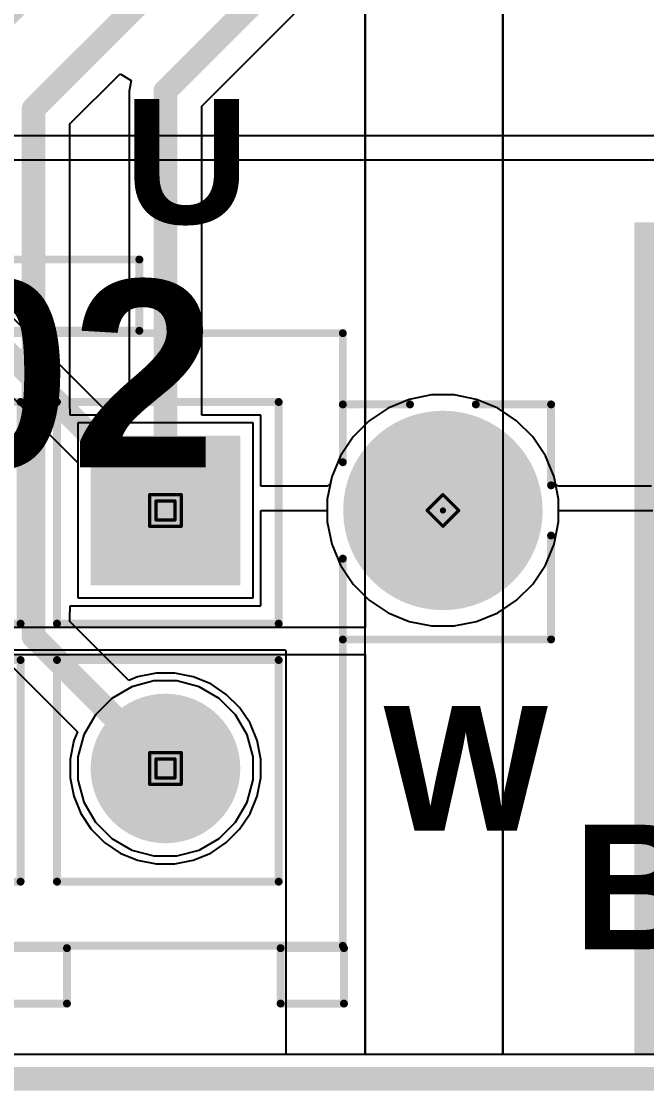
# Model space of a CAD drawing. Header units: inches. Extents: x 0 to 5379, y 0 to 5429.
# Drawn here: x 171.63 to 181.66, y -0.19 to 16.97 of the extents above; entities that cross this region are included whole.
import ezdxf

# ---------------------------------------------------------------- set-up
doc = ezdxf.new("R2010")
doc.units = ezdxf.units.IN
for name, color, linetype in [('Board Outline', 216, 'Continuous'), ('Bottom Layer', 5, 'Continuous'), ('Bottom Solder', 6, 'Continuous'), ('Drill Drawing', 1, 'Continuous'), ('GND01', 16, 'Continuous'), ('GND02', 76, 'Continuous'), ('Multi-Layer', 9, 'Continuous'), ('Pad Holes', 156, 'Continuous'), ('PWR', 156, 'Continuous'), ('SIG 01', 90, 'Continuous'), ('Top Layer', 1, 'Continuous'), ('Top Overlay', 2, 'Continuous'), ('Top Solder', 216, 'Continuous')]:
    doc.layers.add(name, color=color, linetype=linetype)
doc.styles.add('Arial_Bold', font='', dxfattribs={"height": 0.2})
doc.styles.get('Arial_Bold').set_extended_font_data('Arial', bold=True)

# ---------------------------------------------------------------- blocks, each defined once
blk = doc.blocks.new('1_770174_0_818')
at = {"layer": 'Bottom Layer'}
h = blk.add_hatch(color=5, dxfattribs=at)
edge = h.paths.add_edge_path()
edge.add_arc((-4.295038399999999, 2.0699476), 1.1499977, 0, 360)
blk.add_hatch(color=5, dxfattribs=at).paths.add_polyline_path([(-1.3050901, 3.2199453), (0.9949053, 3.2199453), (0.9949053, 0.9199499), (-1.3050901, 0.9199499)])
h = blk.add_hatch(color=5, dxfattribs=at)
edge = h.paths.add_edge_path()
edge.add_arc((-4.295038399999999, -2.0699984), 1.1499977, 0, 360)
h = blk.add_hatch(color=5, dxfattribs=at)
edge = h.paths.add_edge_path()
edge.add_arc((-0.1550924, -2.0699984), 1.1499977, 0, 360)
at = {"layer": 'Bottom Solder'}
h = blk.add_hatch(color=6, dxfattribs=at)
edge = h.paths.add_edge_path()
edge.add_arc((-4.295038399999999, 2.0699476), 1.1999976, 0, 360)
blk.add_hatch(color=6, dxfattribs=at).paths.add_polyline_path([(-1.35509, 3.2699452), (1.0449052, 3.2699452), (1.0449052, 0.86995), (-1.35509, 0.86995)])
h = blk.add_hatch(color=6, dxfattribs=at)
edge = h.paths.add_edge_path()
edge.add_arc((4.2949876, 2.0698968), 0.0499999, 0, 360)
h = blk.add_hatch(color=6, dxfattribs=at)
edge = h.paths.add_edge_path()
edge.add_arc((-4.295038399999999, -2.0699984), 1.1999976, 0, 360)
h = blk.add_hatch(color=6, dxfattribs=at)
edge = h.paths.add_edge_path()
edge.add_arc((-0.1550924, -2.0699984), 1.1999976, 0, 360)
at = {"layer": 'GND01'}
h = blk.add_hatch(color=16, dxfattribs=at)
edge = h.paths.add_edge_path()
edge.add_arc((-4.295038399999999, 2.0699476), 1.1499977, 0, 360)
blk.add_hatch(color=16, dxfattribs=at).paths.add_polyline_path([(-1.3050901, 3.2199453), (0.9949053, 3.2199453), (0.9949053, 0.9199499), (-1.3050901, 0.9199499)])
h = blk.add_hatch(color=16, dxfattribs=at)
edge = h.paths.add_edge_path()
edge.add_arc((-4.295038399999999, -2.0699984), 1.1499977, 0, 360)
h = blk.add_hatch(color=16, dxfattribs=at)
edge = h.paths.add_edge_path()
edge.add_arc((-0.1550924, -2.0699984), 1.1499977, 0, 360)
at = {"layer": 'GND02'}
h = blk.add_hatch(color=76, dxfattribs=at)
edge = h.paths.add_edge_path()
edge.add_arc((-4.295038399999999, 2.0699476), 1.1499977, 0, 360)
blk.add_hatch(color=76, dxfattribs=at).paths.add_polyline_path([(-1.3050901, 3.2199453), (0.9949053, 3.2199453), (0.9949053, 0.9199499), (-1.3050901, 0.9199499)])
h = blk.add_hatch(color=76, dxfattribs=at)
edge = h.paths.add_edge_path()
edge.add_arc((-4.295038399999999, -2.0699984), 1.1499977, 0, 360)
h = blk.add_hatch(color=76, dxfattribs=at)
edge = h.paths.add_edge_path()
edge.add_arc((-0.1550924, -2.0699984), 1.1499977, 0, 360)
at = {"layer": 'Multi-Layer'}
h = blk.add_hatch(color=9, dxfattribs=at)
edge = h.paths.add_edge_path()
edge.add_arc((-4.295038399999999, 2.0699476), 1.1499977, 0, 360)
blk.add_hatch(color=9, dxfattribs=at).paths.add_polyline_path([(-1.3050901, 3.2199453), (0.9949053, 3.2199453), (0.9949053, 0.9199499), (-1.3050901, 0.9199499)])
h = blk.add_hatch(color=9, dxfattribs=at)
edge = h.paths.add_edge_path()
edge.add_arc((-4.295038399999999, -2.0699984), 1.1499977, 0, 360)
h = blk.add_hatch(color=9, dxfattribs=at)
edge = h.paths.add_edge_path()
edge.add_arc((-0.1550924, -2.0699984), 1.1499977, 0, 360)
at = {"layer": 'Pad Holes'}
h = blk.add_hatch(color=7, dxfattribs=at)
edge = h.paths.add_edge_path()
edge.add_arc((4.2949876, 2.0699476), 1.59999934, 0, 360)
h = blk.add_hatch(color=7, dxfattribs=at)
edge = h.paths.add_edge_path()
edge.add_arc((-4.2949876, 2.0699476), 0.6999985999999999, 0, 360)
h = blk.add_hatch(color=7, dxfattribs=at)
edge = h.paths.add_edge_path()
edge.add_arc((-0.1550924, 2.0699476), 0.6999985999999999, 0, 360)
h = blk.add_hatch(color=7, dxfattribs=at)
edge = h.paths.add_edge_path()
edge.add_arc((-4.2949876, -2.0699476), 0.6999985999999999, 0, 360)
h = blk.add_hatch(color=7, dxfattribs=at)
edge = h.paths.add_edge_path()
edge.add_arc((-0.1550924, -2.0699476), 0.6999985999999999, 0, 360)
at = {"layer": 'PWR'}
h = blk.add_hatch(color=156, dxfattribs=at)
edge = h.paths.add_edge_path()
edge.add_arc((-4.295038399999999, 2.0699476), 1.1499977, 0, 360)
blk.add_hatch(color=156, dxfattribs=at).paths.add_polyline_path([(-1.3050901, 3.2199453), (0.9949053, 3.2199453), (0.9949053, 0.9199499), (-1.3050901, 0.9199499)])
h = blk.add_hatch(color=156, dxfattribs=at)
edge = h.paths.add_edge_path()
edge.add_arc((-4.295038399999999, -2.0699984), 1.1499977, 0, 360)
h = blk.add_hatch(color=156, dxfattribs=at)
edge = h.paths.add_edge_path()
edge.add_arc((-0.1550924, -2.0699984), 1.1499977, 0, 360)
at = {"layer": 'SIG 01'}
h = blk.add_hatch(color=90, dxfattribs=at)
edge = h.paths.add_edge_path()
edge.add_arc((-4.295038399999999, 2.0699476), 1.1499977, 0, 360)
blk.add_hatch(color=90, dxfattribs=at).paths.add_polyline_path([(-1.3050901, 3.2199453), (0.9949053, 3.2199453), (0.9949053, 0.9199499), (-1.3050901, 0.9199499)])
h = blk.add_hatch(color=90, dxfattribs=at)
edge = h.paths.add_edge_path()
edge.add_arc((-4.295038399999999, -2.0699984), 1.1499977, 0, 360)
h = blk.add_hatch(color=90, dxfattribs=at)
edge = h.paths.add_edge_path()
edge.add_arc((-0.1550924, -2.0699984), 1.1499977, 0, 360)
at = {"layer": 'Top Layer'}
h = blk.add_hatch(color=1, dxfattribs=at)
edge = h.paths.add_edge_path()
edge.add_arc((-4.295038399999999, 2.0699476), 1.1499977, 0, 360)
blk.add_hatch(color=1, dxfattribs=at).paths.add_polyline_path([(-1.3050901, 3.2199453), (0.9949053, 3.2199453), (0.9949053, 0.9199499), (-1.3050901, 0.9199499)])
h = blk.add_hatch(color=1, dxfattribs=at)
edge = h.paths.add_edge_path()
edge.add_arc((-4.295038399999999, -2.0699984), 1.1499977, 0, 360)
h = blk.add_hatch(color=1, dxfattribs=at)
edge = h.paths.add_edge_path()
edge.add_arc((-0.1550924, -2.0699984), 1.1499977, 0, 360)
at = {"layer": 'Top Solder'}
h = blk.add_hatch(color=216, dxfattribs=at)
edge = h.paths.add_edge_path()
edge.add_arc((-4.295038399999999, 2.0699476), 1.1999976, 0, 360)
blk.add_hatch(color=216, dxfattribs=at).paths.add_polyline_path([(-1.35509, 3.2699452), (1.0449052, 3.2699452), (1.0449052, 0.86995), (-1.35509, 0.86995)])
h = blk.add_hatch(color=216, dxfattribs=at)
edge = h.paths.add_edge_path()
edge.add_arc((4.2949876, 2.0698968), 0.0499999, 0, 360)
h = blk.add_hatch(color=216, dxfattribs=at)
edge = h.paths.add_edge_path()
edge.add_arc((-4.295038399999999, -2.0699984), 1.1999976, 0, 360)
h = blk.add_hatch(color=216, dxfattribs=at)
edge = h.paths.add_edge_path()
edge.add_arc((-0.1550924, -2.0699984), 1.1999976, 0, 360)
at = {"layer": 'Top Overlay'}
for points in [[(-3.7489384, 6.0958476, 0.127, 0.127, 0), (-0.5739384, 6.0958476, 0.127, 0.127, 0)], [(-3.7489384, 4.9528476, 0.127, 0.127, 0), (-3.7489384, 6.0958476, 0.127, 0.127, 0)], [(-0.5739384, 4.9528476, 0.127, 0.127, 0), (-0.5739384, 6.0958476, 0.127, 0.127, 0)], [(-7.178065399999999, -4.915027, 0.127, 0.127, 0), (-7.178065399999999, 4.9149762, 0.127, 0.127, 0)], [(-7.178065399999999, 4.9149762, 0.127, 0.127, 0), (2.6899362, 4.9149762, 0.127, 0.127, 0)], [(-3.7489384, 4.9528476, 0.127, 0.127, 0), (-0.5739384, 4.9528476, 0.127, 0.127, 0)], [(2.6899362, 2.8431744, 0.127, 0.127, 0), (2.6899362, 4.9149762, 0.127, 0.127, 0)], [(-6.0349384, 3.809847599999999, 0.127, 0.127, 0), (-2.4789384, 3.809847599999999, 0.127, 0.127, 0)], [(-6.0349384, 0.2538476, 0.127, 0.127, 0), (-6.0349384, 3.809847599999999, 0.127, 0.127, 0)], [(-2.4789384, 0.2538476, 0.127, 0.127, 0), (-2.4789384, 3.809847599999999, 0.127, 0.127, 0)], [(-1.8949924, 3.809847599999999, 0.127, 0.127, 0), (1.6610076, 3.809847599999999, 0.127, 0.127, 0)], [(-1.8949924, 0.2538476, 0.127, 0.127, 0), (-1.8949924, 3.809847599999999, 0.127, 0.127, 0)], [(1.6610076, 0.2538476, 0.127, 0.127, 0), (1.6610076, 3.809847599999999, 0.127, 0.127, 0)], [(2.6899362, 3.7712142, 0.127, 0.127, 0), (3.7672518, 3.7712142, 0.127, 0.127, 0)], [(4.8227234, 3.7712142, 0.127, 0.127, 0), (6.0299346, 3.7712142, 0.127, 0.127, 0)], [(6.0299346, 2.4726138, 0.127, 0.127, 0), (6.0299346, 3.7712142, 0.127, 0.127, 0)], [(6.0299346, -2.54e-05, 0.127, 0.127, 0), (6.0299346, 1.6672814, 0.127, 0.127, 0)], [(2.6899362, -4.915027, 0.127, 0.127, 0), (2.6899362, 1.2967208, 0.127, 0.127, 0)], [(-6.0349384, 0.2538476, 0.127, 0.127, 0), (-2.4789384, 0.2538476, 0.127, 0.127, 0)], [(-1.8949924, 0.2538476, 0.127, 0.127, 0), (1.6610076, 0.2538476, 0.127, 0.127, 0)], [(2.6899362, -2.54e-05, 0.127, 0.127, 0), (6.0299346, -2.54e-05, 0.127, 0.127, 0)], [(-6.0349384, -0.3300984, 0.127, 0.127, 0), (-2.4789384, -0.3300984, 0.127, 0.127, 0)], [(-6.0349384, -3.886098399999999, 0.127, 0.127, 0), (-6.0349384, -0.3300984, 0.127, 0.127, 0)], [(-2.4789384, -3.886098399999999, 0.127, 0.127, 0), (-2.4789384, -0.3300984, 0.127, 0.127, 0)], [(-1.8949924, -0.3300984, 0.127, 0.127, 0), (1.6610076, -0.3300984, 0.127, 0.127, 0)], [(-1.8949924, -3.886098399999999, 0.127, 0.127, 0), (-1.8949924, -0.3300984, 0.127, 0.127, 0)], [(1.6610076, -3.886098399999999, 0.127, 0.127, 0), (1.6610076, -0.3300984, 0.127, 0.127, 0)], [(-9.5910654, -1.1430254, 0.127, 0.127, 0), (-7.1779384, -1.1456924, 0.127, 0.127, 0)], [(-9.5910654, -3.1750254, 0.127, 0.127, 0), (-9.5910654, -1.1430254, 0.127, 0.127, 0)], [(-9.5910654, -3.1750254, 0.127, 0.127, 0), (-7.1779384, -3.1751524, 0.127, 0.127, 0)], [(-6.0349384, -3.886098399999999, 0.127, 0.127, 0), (-2.4789384, -3.886098399999999, 0.127, 0.127, 0)], [(-1.8949924, -3.886098399999999, 0.127, 0.127, 0), (1.6610076, -3.886098399999999, 0.127, 0.127, 0)], [(-7.1779384, -4.9531524, 0.127, 0.127, 0), (-6.161938399999999, -4.9531524, 0.127, 0.127, 0)], [(-7.1779384, -5.8421524, 0.127, 0.127, 0), (-7.1779384, -4.9531524, 0.127, 0.127, 0)], [(-7.140066999999999, -4.915027, 0.127, 0.127, 0), (2.6899362, -4.915027, 0.127, 0.127, 0)], [(-6.161938399999999, -5.8421524, 0.127, 0.127, 0), (-6.161938399999999, -4.9531524, 0.127, 0.127, 0)], [(-2.7514804, -4.9531524, 0.127, 0.127, 0), (-1.7354804, -4.9531524, 0.127, 0.127, 0)], [(-2.7514804, -5.8421524, 0.127, 0.127, 0), (-2.7514804, -4.9531524, 0.127, 0.127, 0)], [(-1.7354804, -5.8421524, 0.127, 0.127, 0), (-1.7354804, -4.9531524, 0.127, 0.127, 0)], [(1.6914876, -4.9531524, 0.127, 0.127, 0), (2.7074876, -4.9531524, 0.127, 0.127, 0)], [(1.6914876, -5.8421524, 0.127, 0.127, 0), (1.6914876, -4.9531524, 0.127, 0.127, 0)], [(2.7074876, -5.8421524, 0.127, 0.127, 0), (2.7074876, -4.9531524, 0.127, 0.127, 0)], [(-7.1779384, -5.8421524, 0.127, 0.127, 0), (-6.161938399999999, -5.8421524, 0.127, 0.127, 0)], [(-2.7514804, -5.8421524, 0.127, 0.127, 0), (-1.7354804, -5.8421524, 0.127, 0.127, 0)], [(1.6914876, -5.8421524, 0.127, 0.127, 0), (2.7074876, -5.8421524, 0.127, 0.127, 0)]]:
    blk.add_lwpolyline(points, format="xyseb", dxfattribs=at)
for points in [[(-3.7806884, 6.0958476, 0.0635, 0.0635, 1), (-3.7171884, 6.0958476, 0.0635, 0.0635, 1)], [(-3.7806884, 6.0958476, 0.0635, 0.0635, 1), (-3.7171884, 6.0958476, 0.0635, 0.0635, 1)], [(-0.6056883999999999, 6.0958476, 0.0635, 0.0635, 1), (-0.5421884, 6.0958476, 0.0635, 0.0635, 1)], [(-0.6056883999999999, 6.0958476, 0.0635, 0.0635, 1), (-0.5421884, 6.0958476, 0.0635, 0.0635, 1)], [(-7.2098154, 4.9149762, 0.0635, 0.0635, 1), (-7.1463154, 4.9149762, 0.0635, 0.0635, 1)], [(-7.2098154, 4.9149762, 0.0635, 0.0635, 1), (-7.1463154, 4.9149762, 0.0635, 0.0635, 1)], [(-3.7806884, 4.9528476, 0.0635, 0.0635, 1), (-3.7171884, 4.9528476, 0.0635, 0.0635, 1)], [(-3.7806884, 4.9528476, 0.0635, 0.0635, 1), (-3.7171884, 4.9528476, 0.0635, 0.0635, 1)], [(-0.6056883999999999, 4.9528476, 0.0635, 0.0635, 1), (-0.5421884, 4.9528476, 0.0635, 0.0635, 1)], [(-0.6056883999999999, 4.9528476, 0.0635, 0.0635, 1), (-0.5421884, 4.9528476, 0.0635, 0.0635, 1)], [(2.6581862, 4.9149762, 0.0635, 0.0635, 1), (2.7216862, 4.9149762, 0.0635, 0.0635, 1)], [(2.6581862, 4.9149762, 0.0635, 0.0635, 1), (2.7216862, 4.9149762, 0.0635, 0.0635, 1)], [(-6.066688399999999, 3.809847599999999, 0.0635, 0.0635, 1), (-6.0031884, 3.809847599999999, 0.0635, 0.0635, 1)], [(-6.066688399999999, 3.809847599999999, 0.0635, 0.0635, 1), (-6.0031884, 3.809847599999999, 0.0635, 0.0635, 1)], [(-2.5106884, 3.809847599999999, 0.0635, 0.0635, 1), (-2.4471884, 3.809847599999999, 0.0635, 0.0635, 1)], [(-2.5106884, 3.809847599999999, 0.0635, 0.0635, 1), (-2.4471884, 3.809847599999999, 0.0635, 0.0635, 1)], [(-1.9267424, 3.809847599999999, 0.0635, 0.0635, 1), (-1.8632424, 3.809847599999999, 0.0635, 0.0635, 1)], [(-1.9267424, 3.809847599999999, 0.0635, 0.0635, 1), (-1.8632424, 3.809847599999999, 0.0635, 0.0635, 1)], [(1.6292576, 3.809847599999999, 0.0635, 0.0635, 1), (1.6927576, 3.809847599999999, 0.0635, 0.0635, 1)], [(1.6292576, 3.809847599999999, 0.0635, 0.0635, 1), (1.6927576, 3.809847599999999, 0.0635, 0.0635, 1)], [(2.6581862, 3.7712142, 0.0635, 0.0635, 1), (2.7216862, 3.7712142, 0.0635, 0.0635, 1)], [(3.7355018, 3.7712142, 0.0635, 0.0635, 1), (3.7990018, 3.7712142, 0.0635, 0.0635, 1)], [(4.7909734, 3.7712142, 0.0635, 0.0635, 1), (4.8544734, 3.7712142, 0.0635, 0.0635, 1)], [(5.998184599999999, 3.7712142, 0.0635, 0.0635, 1), (6.0616846, 3.7712142, 0.0635, 0.0635, 1)], [(5.998184599999999, 3.7712142, 0.0635, 0.0635, 1), (6.0616846, 3.7712142, 0.0635, 0.0635, 1)], [(2.6581862, 2.8431744, 0.0635, 0.0635, 1), (2.7216862, 2.8431744, 0.0635, 0.0635, 1)], [(5.998184599999999, 2.4726138, 0.0635, 0.0635, 1), (6.0616846, 2.4726138, 0.0635, 0.0635, 1)], [(5.998184599999999, 1.6672814, 0.0635, 0.0635, 1), (6.0616846, 1.6672814, 0.0635, 0.0635, 1)], [(2.6581862, 1.2967208, 0.0635, 0.0635, 1), (2.7216862, 1.2967208, 0.0635, 0.0635, 1)], [(-6.066688399999999, 0.2538476, 0.0635, 0.0635, 1), (-6.0031884, 0.2538476, 0.0635, 0.0635, 1)], [(-6.066688399999999, 0.2538476, 0.0635, 0.0635, 1), (-6.0031884, 0.2538476, 0.0635, 0.0635, 1)], [(-2.5106884, 0.2538476, 0.0635, 0.0635, 1), (-2.4471884, 0.2538476, 0.0635, 0.0635, 1)], [(-2.5106884, 0.2538476, 0.0635, 0.0635, 1), (-2.4471884, 0.2538476, 0.0635, 0.0635, 1)], [(-1.9267424, 0.2538476, 0.0635, 0.0635, 1), (-1.8632424, 0.2538476, 0.0635, 0.0635, 1)], [(-1.9267424, 0.2538476, 0.0635, 0.0635, 1), (-1.8632424, 0.2538476, 0.0635, 0.0635, 1)], [(1.6292576, 0.2538476, 0.0635, 0.0635, 1), (1.6927576, 0.2538476, 0.0635, 0.0635, 1)], [(1.6292576, 0.2538476, 0.0635, 0.0635, 1), (1.6927576, 0.2538476, 0.0635, 0.0635, 1)], [(2.6581862, -2.54e-05, 0.0635, 0.0635, 1), (2.7216862, -2.54e-05, 0.0635, 0.0635, 1)], [(5.998184599999999, -2.54e-05, 0.0635, 0.0635, 1), (6.0616846, -2.54e-05, 0.0635, 0.0635, 1)], [(5.998184599999999, -2.54e-05, 0.0635, 0.0635, 1), (6.0616846, -2.54e-05, 0.0635, 0.0635, 1)], [(-6.066688399999999, -0.3300984, 0.0635, 0.0635, 1), (-6.0031884, -0.3300984, 0.0635, 0.0635, 1)], [(-6.066688399999999, -0.3300984, 0.0635, 0.0635, 1), (-6.0031884, -0.3300984, 0.0635, 0.0635, 1)], [(-2.5106884, -0.3300984, 0.0635, 0.0635, 1), (-2.4471884, -0.3300984, 0.0635, 0.0635, 1)], [(-2.5106884, -0.3300984, 0.0635, 0.0635, 1), (-2.4471884, -0.3300984, 0.0635, 0.0635, 1)], [(-1.9267424, -0.3300984, 0.0635, 0.0635, 1), (-1.8632424, -0.3300984, 0.0635, 0.0635, 1)], [(-1.9267424, -0.3300984, 0.0635, 0.0635, 1), (-1.8632424, -0.3300984, 0.0635, 0.0635, 1)], [(1.6292576, -0.3300984, 0.0635, 0.0635, 1), (1.6927576, -0.3300984, 0.0635, 0.0635, 1)], [(1.6292576, -0.3300984, 0.0635, 0.0635, 1), (1.6927576, -0.3300984, 0.0635, 0.0635, 1)], [(-9.622815399999999, -1.1430254, 0.0635, 0.0635, 1), (-9.5593154, -1.1430254, 0.0635, 0.0635, 1)], [(-9.622815399999999, -1.1430254, 0.0635, 0.0635, 1), (-9.5593154, -1.1430254, 0.0635, 0.0635, 1)], [(-7.209688399999999, -1.1456924, 0.0635, 0.0635, 1), (-7.146188399999999, -1.1456924, 0.0635, 0.0635, 1)], [(-9.622815399999999, -3.1750254, 0.0635, 0.0635, 1), (-9.5593154, -3.1750254, 0.0635, 0.0635, 1)], [(-9.622815399999999, -3.1750254, 0.0635, 0.0635, 1), (-9.5593154, -3.1750254, 0.0635, 0.0635, 1)], [(-7.209688399999999, -3.1751524, 0.0635, 0.0635, 1), (-7.146188399999999, -3.1751524, 0.0635, 0.0635, 1)], [(-6.066688399999999, -3.886098399999999, 0.0635, 0.0635, 1), (-6.0031884, -3.886098399999999, 0.0635, 0.0635, 1)], [(-6.066688399999999, -3.886098399999999, 0.0635, 0.0635, 1), (-6.0031884, -3.886098399999999, 0.0635, 0.0635, 1)], [(-2.5106884, -3.886098399999999, 0.0635, 0.0635, 1), (-2.4471884, -3.886098399999999, 0.0635, 0.0635, 1)], [(-2.5106884, -3.886098399999999, 0.0635, 0.0635, 1), (-2.4471884, -3.886098399999999, 0.0635, 0.0635, 1)], [(-1.9267424, -3.886098399999999, 0.0635, 0.0635, 1), (-1.8632424, -3.886098399999999, 0.0635, 0.0635, 1)], [(-1.9267424, -3.886098399999999, 0.0635, 0.0635, 1), (-1.8632424, -3.886098399999999, 0.0635, 0.0635, 1)], [(1.6292576, -3.886098399999999, 0.0635, 0.0635, 1), (1.6927576, -3.886098399999999, 0.0635, 0.0635, 1)], [(1.6292576, -3.886098399999999, 0.0635, 0.0635, 1), (1.6927576, -3.886098399999999, 0.0635, 0.0635, 1)], [(-7.2098154, -4.915027, 0.0635, 0.0635, 1), (-7.1463154, -4.915027, 0.0635, 0.0635, 1)], [(-7.209688399999999, -4.9531524, 0.0635, 0.0635, 1), (-7.146188399999999, -4.9531524, 0.0635, 0.0635, 1)], [(-7.209688399999999, -4.9531524, 0.0635, 0.0635, 1), (-7.146188399999999, -4.9531524, 0.0635, 0.0635, 1)], [(-7.171817, -4.915027, 0.0635, 0.0635, 1), (-7.108317, -4.915027, 0.0635, 0.0635, 1)], [(-6.1936884, -4.9531524, 0.0635, 0.0635, 1), (-6.1301884, -4.9531524, 0.0635, 0.0635, 1)], [(-6.1936884, -4.9531524, 0.0635, 0.0635, 1), (-6.1301884, -4.9531524, 0.0635, 0.0635, 1)], [(-2.7832304, -4.9531524, 0.0635, 0.0635, 1), (-2.7197304, -4.9531524, 0.0635, 0.0635, 1)], [(-2.7832304, -4.9531524, 0.0635, 0.0635, 1), (-2.7197304, -4.9531524, 0.0635, 0.0635, 1)], [(-1.7672304, -4.9531524, 0.0635, 0.0635, 1), (-1.7037304, -4.9531524, 0.0635, 0.0635, 1)], [(-1.7672304, -4.9531524, 0.0635, 0.0635, 1), (-1.7037304, -4.9531524, 0.0635, 0.0635, 1)], [(1.6597376, -4.9531524, 0.0635, 0.0635, 1), (1.7232376, -4.9531524, 0.0635, 0.0635, 1)], [(1.6597376, -4.9531524, 0.0635, 0.0635, 1), (1.7232376, -4.9531524, 0.0635, 0.0635, 1)], [(2.6581862, -4.915027, 0.0635, 0.0635, 1), (2.7216862, -4.915027, 0.0635, 0.0635, 1)], [(2.6581862, -4.915027, 0.0635, 0.0635, 1), (2.7216862, -4.915027, 0.0635, 0.0635, 1)], [(2.6757376, -4.9531524, 0.0635, 0.0635, 1), (2.7392376, -4.9531524, 0.0635, 0.0635, 1)], [(2.6757376, -4.9531524, 0.0635, 0.0635, 1), (2.7392376, -4.9531524, 0.0635, 0.0635, 1)], [(-7.209688399999999, -5.8421524, 0.0635, 0.0635, 1), (-7.146188399999999, -5.8421524, 0.0635, 0.0635, 1)], [(-7.209688399999999, -5.8421524, 0.0635, 0.0635, 1), (-7.146188399999999, -5.8421524, 0.0635, 0.0635, 1)], [(-6.1936884, -5.8421524, 0.0635, 0.0635, 1), (-6.1301884, -5.8421524, 0.0635, 0.0635, 1)], [(-6.1936884, -5.8421524, 0.0635, 0.0635, 1), (-6.1301884, -5.8421524, 0.0635, 0.0635, 1)], [(-2.7832304, -5.8421524, 0.0635, 0.0635, 1), (-2.7197304, -5.8421524, 0.0635, 0.0635, 1)], [(-2.7832304, -5.8421524, 0.0635, 0.0635, 1), (-2.7197304, -5.8421524, 0.0635, 0.0635, 1)], [(-1.7672304, -5.8421524, 0.0635, 0.0635, 1), (-1.7037304, -5.8421524, 0.0635, 0.0635, 1)], [(-1.7672304, -5.8421524, 0.0635, 0.0635, 1), (-1.7037304, -5.8421524, 0.0635, 0.0635, 1)], [(1.6597376, -5.8421524, 0.0635, 0.0635, 1), (1.7232376, -5.8421524, 0.0635, 0.0635, 1)], [(1.6597376, -5.8421524, 0.0635, 0.0635, 1), (1.7232376, -5.8421524, 0.0635, 0.0635, 1)], [(2.6757376, -5.8421524, 0.0635, 0.0635, 1), (2.7392376, -5.8421524, 0.0635, 0.0635, 1)], [(2.6757376, -5.8421524, 0.0635, 0.0635, 1), (2.7392376, -5.8421524, 0.0635, 0.0635, 1)]]:
    blk.add_lwpolyline(points, format="xyseb", close=True, dxfattribs=at)

msp = doc.modelspace()

# ---------------------------------------------------------------- hatches: boundary and pattern name
at = {"layer": 'Top Layer'}
msp.add_hatch(color=1, dxfattribs=at).paths.add_polyline_path([(181.46228122, 0.38846506), (190.98728122, 0.38846506), (190.98728122, 13.74139746), (181.46228122, 13.74139746)])

# ---------------------------------------------------------------- linework, layer by layer
at = {"layer": 'Board Outline'}
msp.add_lwpolyline([(1.27e-05, 1.27e-05, 0.3809999999999999, 0.3809999999999999, 0), (350.00001374, 1.27e-05, 0.3809999999999999, 0.3809999999999999, 0)], format="xyseb", dxfattribs=at)
at = {"layer": 'Bottom Layer'}
for p, q in [((177.14428122, 0.38846506), (177.14428122, 62.45559518)), ((179.35407868, 61.69406508), (179.35408122, 0.38846506)), ((177.14428122, 50.59679999999999), (177.14428122, 10.49186878)), ((179.35408122, 10.7056809), (179.35408122, 28.89370396)), ((179.57451766, 10.55839138), (179.35408122, 10.7056809)), ((177.14428122, 10.49186878), (176.95256456, 10.30015212)), ((179.83275692, 10.30015212), (179.57451766, 10.55839138)), ((176.95256456, 10.30015212), (176.74966682, 9.99649258)), ((180.03565466, 9.99649258), (179.83275692, 10.30015212)), ((176.74966682, 9.99649258), (176.6099084, 9.659086599999998)), ((180.17541308, 9.659086599999998), (180.03565466, 9.99649258)), ((176.6099084, 9.659086599999998), (176.5386614, 9.300898339999998)), ((180.24666008, 9.300898339999998), (180.17541308, 9.659086599999998)), ((176.5386614, 9.300898339999998), (176.5386614, 8.935692060000001)), ((180.24666008, 8.935692060000001), (180.24666008, 9.300898339999998)), ((176.5386614, 8.935692060000001), (176.6099084, 8.5775038)), ((180.17541308, 8.5775038), (180.24666008, 8.935692060000001)), ((176.6099084, 8.5775038), (176.74966682, 8.24009782)), ((180.03565466, 8.24009782), (180.17541308, 8.5775038)), ((176.74966682, 8.24009782), (176.95256456, 7.93643828)), ((179.83275692, 7.93643828), (180.03565466, 8.24009782)), ((176.95256456, 7.93643828), (177.14428122, 7.74472162)), ((179.57451766, 7.678199019999999), (179.83275692, 7.93643828)), ((177.14428122, 7.74472162), (177.14428122, 7.238999999999999)), ((179.35408122, 7.530909499999999), (179.57451766, 7.678199019999999)), ((179.35408122, 0.38846506), (179.35408122, 7.530909499999999)), ((177.14428122, 7.238999999999999), (166.04448122, 7.238999999999999)), ((165.25708122, 6.8072), (177.14428122, 6.8072)), ((177.14428122, 6.8072), (177.14428122, 0.38846506)), ((177.14428122, 0.38846506), (155.12248122, 0.38846506)), ((179.35408122, 0.38846506), (177.14428122, 0.38846506)), ((206.39767966, 0.38846506), (179.35408122, 0.38846506))]:
    msp.add_line(p, q, dxfattribs=at)
at = {"layer": 'Drill Drawing'}
for points in [[(173.68858074, 9.372295199999998, 0.0508, 0.0508, 0), (174.19658074, 9.372295199999998, 0.0508, 0.0508, 0)], [(173.68858074, 8.8642952, 0.0508, 0.0508, 0), (173.68858074, 9.372295199999998, 0.0508, 0.0508, 0)], [(173.79018074, 9.270695199999999, 0.0508, 0.0508, 0), (174.09498074, 9.270695199999999, 0.0508, 0.0508, 0)], [(173.79018074, 8.9658952, 0.0508, 0.0508, 0), (173.79018074, 9.270695199999999, 0.0508, 0.0508, 0)], [(174.09498074, 8.9658952, 0.0508, 0.0508, 0), (174.09498074, 9.270695199999999, 0.0508, 0.0508, 0)], [(174.19658074, 8.8642952, 0.0508, 0.0508, 0), (174.19658074, 9.372295199999998, 0.0508, 0.0508, 0)], [(178.13866074, 9.118295199999999, 0.0508, 0.0508, 0), (178.39266074, 9.372295199999998, 0.0508, 0.0508, 0)], [(178.39266074, 9.372295199999998, 0.0508, 0.0508, 0), (178.64666074, 9.118295199999999, 0.0508, 0.0508, 0)], [(178.13866074, 9.118295199999999, 0.0508, 0.0508, 0), (178.39266074, 8.8642952, 0.0508, 0.0508, 0)], [(178.39266074, 8.8642952, 0.0508, 0.0508, 0), (178.64666074, 9.118295199999999, 0.0508, 0.0508, 0)], [(173.79018074, 8.9658952, 0.0508, 0.0508, 0), (174.09498074, 8.9658952, 0.0508, 0.0508, 0)], [(173.68858074, 8.8642952, 0.0508, 0.0508, 0), (174.19658074, 8.8642952, 0.0508, 0.0508, 0)], [(173.68858074, 5.232399999999999, 0.0508, 0.0508, 0), (174.19658074, 5.232399999999999, 0.0508, 0.0508, 0)], [(173.68858074, 4.724399999999999, 0.0508, 0.0508, 0), (173.68858074, 5.232399999999999, 0.0508, 0.0508, 0)], [(173.79018074, 5.1308, 0.0508, 0.0508, 0), (174.09498074, 5.1308, 0.0508, 0.0508, 0)], [(173.79018074, 4.826, 0.0508, 0.0508, 0), (173.79018074, 5.1308, 0.0508, 0.0508, 0)], [(174.09498074, 4.826, 0.0508, 0.0508, 0), (174.09498074, 5.1308, 0.0508, 0.0508, 0)], [(174.19658074, 4.724399999999999, 0.0508, 0.0508, 0), (174.19658074, 5.232399999999999, 0.0508, 0.0508, 0)], [(173.79018074, 4.826, 0.0508, 0.0508, 0), (174.09498074, 4.826, 0.0508, 0.0508, 0)], [(173.68858074, 4.724399999999999, 0.0508, 0.0508, 0), (174.19658074, 4.724399999999999, 0.0508, 0.0508, 0)]]:
    msp.add_lwpolyline(points, format="xyseb", dxfattribs=at)
for points in [[(173.67588074, 9.372295199999998, 0.0254, 0.0254, 1), (173.70128074, 9.372295199999998, 0.0254, 0.0254, 1)], [(173.67588074, 9.372295199999998, 0.0254, 0.0254, 1), (173.70128074, 9.372295199999998, 0.0254, 0.0254, 1)], [(173.77748074, 9.270695199999999, 0.0254, 0.0254, 1), (173.80288074, 9.270695199999999, 0.0254, 0.0254, 1)], [(173.77748074, 9.270695199999999, 0.0254, 0.0254, 1), (173.80288074, 9.270695199999999, 0.0254, 0.0254, 1)], [(174.08228074, 9.270695199999999, 0.0254, 0.0254, 1), (174.10768074, 9.270695199999999, 0.0254, 0.0254, 1)], [(174.08228074, 9.270695199999999, 0.0254, 0.0254, 1), (174.10768074, 9.270695199999999, 0.0254, 0.0254, 1)], [(174.18388074, 9.372295199999998, 0.0254, 0.0254, 1), (174.20928074, 9.372295199999998, 0.0254, 0.0254, 1)], [(174.18388074, 9.372295199999998, 0.0254, 0.0254, 1), (174.20928074, 9.372295199999998, 0.0254, 0.0254, 1)], [(178.37996074, 9.372295199999998, 0.0254, 0.0254, 1), (178.40536074, 9.372295199999998, 0.0254, 0.0254, 1)], [(178.37996074, 9.372295199999998, 0.0254, 0.0254, 1), (178.40536074, 9.372295199999998, 0.0254, 0.0254, 1)], [(178.12596074, 9.118295199999999, 0.0254, 0.0254, 1), (178.15136074, 9.118295199999999, 0.0254, 0.0254, 1)], [(178.12596074, 9.118295199999999, 0.0254, 0.0254, 1), (178.15136074, 9.118295199999999, 0.0254, 0.0254, 1)], [(178.63396074, 9.118295199999999, 0.0254, 0.0254, 1), (178.65936074, 9.118295199999999, 0.0254, 0.0254, 1)], [(178.63396074, 9.118295199999999, 0.0254, 0.0254, 1), (178.65936074, 9.118295199999999, 0.0254, 0.0254, 1)], [(173.77748074, 8.9658952, 0.0254, 0.0254, 1), (173.80288074, 8.9658952, 0.0254, 0.0254, 1)], [(173.77748074, 8.9658952, 0.0254, 0.0254, 1), (173.80288074, 8.9658952, 0.0254, 0.0254, 1)], [(174.08228074, 8.9658952, 0.0254, 0.0254, 1), (174.10768074, 8.9658952, 0.0254, 0.0254, 1)], [(174.08228074, 8.9658952, 0.0254, 0.0254, 1), (174.10768074, 8.9658952, 0.0254, 0.0254, 1)], [(173.67588074, 8.8642952, 0.0254, 0.0254, 1), (173.70128074, 8.8642952, 0.0254, 0.0254, 1)], [(173.67588074, 8.8642952, 0.0254, 0.0254, 1), (173.70128074, 8.8642952, 0.0254, 0.0254, 1)], [(174.18388074, 8.8642952, 0.0254, 0.0254, 1), (174.20928074, 8.8642952, 0.0254, 0.0254, 1)], [(174.18388074, 8.8642952, 0.0254, 0.0254, 1), (174.20928074, 8.8642952, 0.0254, 0.0254, 1)], [(178.37996074, 8.8642952, 0.0254, 0.0254, 1), (178.40536074, 8.8642952, 0.0254, 0.0254, 1)], [(178.37996074, 8.8642952, 0.0254, 0.0254, 1), (178.40536074, 8.8642952, 0.0254, 0.0254, 1)], [(173.67588074, 5.232399999999999, 0.0254, 0.0254, 1), (173.70128074, 5.232399999999999, 0.0254, 0.0254, 1)], [(173.67588074, 5.232399999999999, 0.0254, 0.0254, 1), (173.70128074, 5.232399999999999, 0.0254, 0.0254, 1)], [(173.77748074, 5.1308, 0.0254, 0.0254, 1), (173.80288074, 5.1308, 0.0254, 0.0254, 1)], [(173.77748074, 5.1308, 0.0254, 0.0254, 1), (173.80288074, 5.1308, 0.0254, 0.0254, 1)], [(174.08228074, 5.1308, 0.0254, 0.0254, 1), (174.10768074, 5.1308, 0.0254, 0.0254, 1)], [(174.08228074, 5.1308, 0.0254, 0.0254, 1), (174.10768074, 5.1308, 0.0254, 0.0254, 1)], [(174.18388074, 5.232399999999999, 0.0254, 0.0254, 1), (174.20928074, 5.232399999999999, 0.0254, 0.0254, 1)], [(174.18388074, 5.232399999999999, 0.0254, 0.0254, 1), (174.20928074, 5.232399999999999, 0.0254, 0.0254, 1)], [(173.77748074, 4.826, 0.0254, 0.0254, 1), (173.80288074, 4.826, 0.0254, 0.0254, 1)], [(173.77748074, 4.826, 0.0254, 0.0254, 1), (173.80288074, 4.826, 0.0254, 0.0254, 1)], [(174.08228074, 4.826, 0.0254, 0.0254, 1), (174.10768074, 4.826, 0.0254, 0.0254, 1)], [(174.08228074, 4.826, 0.0254, 0.0254, 1), (174.10768074, 4.826, 0.0254, 0.0254, 1)], [(173.67588074, 4.724399999999999, 0.0254, 0.0254, 1), (173.70128074, 4.724399999999999, 0.0254, 0.0254, 1)], [(173.67588074, 4.724399999999999, 0.0254, 0.0254, 1), (173.70128074, 4.724399999999999, 0.0254, 0.0254, 1)], [(174.18388074, 4.724399999999999, 0.0254, 0.0254, 1), (174.20928074, 4.724399999999999, 0.0254, 0.0254, 1)], [(174.18388074, 4.724399999999999, 0.0254, 0.0254, 1), (174.20928074, 4.724399999999999, 0.0254, 0.0254, 1)]]:
    msp.add_lwpolyline(points, format="xyseb", close=True, dxfattribs=at)
at = {"layer": 'GND01'}
for p, q in [((177.85186934, 10.90104754), (177.51446336, 10.76128912)), ((178.2100576, 10.97229454), (177.85186934, 10.90104754)), ((178.57526388, 10.97229454), (178.2100576, 10.97229454)), ((178.93345214, 10.90104754), (178.57526388, 10.97229454)), ((179.27085812, 10.76128912), (178.93345214, 10.90104754)), ((177.51446336, 10.76128912), (177.21080382, 10.55839138)), ((179.57451766, 10.55839138), (179.27085812, 10.76128912)), ((175.34657844, 10.5222929), (172.53858304, 10.5222929)), ((172.53858304, 10.5222929), (172.53858304, 7.7142975)), ((175.34657844, 7.7142975), (175.34657844, 10.5222929)), ((177.21080382, 10.55839138), (176.95256456, 10.30015212)), ((179.83275692, 10.30015212), (179.57451766, 10.55839138)), ((176.95256456, 10.30015212), (176.74966682, 9.99649258)), ((180.03565466, 9.99649258), (179.83275692, 10.30015212)), ((176.74966682, 9.99649258), (176.6099084, 9.659086599999998)), ((180.17541308, 9.659086599999998), (180.03565466, 9.99649258)), ((176.6099084, 9.659086599999998), (176.5386614, 9.300898339999998)), ((180.24666008, 9.300898339999998), (180.17541308, 9.659086599999998)), ((176.5386614, 9.300898339999998), (176.5386614, 8.935692060000001)), ((180.24666008, 8.935692060000001), (180.24666008, 9.300898339999998)), ((176.5386614, 8.935692060000001), (176.6099084, 8.5775038)), ((180.17541308, 8.5775038), (180.24666008, 8.935692060000001)), ((176.6099084, 8.5775038), (176.74966682, 8.24009782)), ((180.03565466, 8.24009782), (180.17541308, 8.5775038)), ((176.74966682, 8.24009782), (176.95256456, 7.93643828)), ((179.83275692, 7.93643828), (180.03565466, 8.24009782)), ((176.95256456, 7.93643828), (177.21080382, 7.678199019999999)), ((179.57451766, 7.678199019999999), (179.83275692, 7.93643828)), ((172.53858304, 7.7142975), (175.34657844, 7.7142975)), ((177.21080382, 7.678199019999999), (177.51446336, 7.475301279999999)), ((179.27085812, 7.475301279999999), (179.57451766, 7.678199019999999)), ((177.51446336, 7.475301279999999), (177.85186934, 7.33554286)), ((178.93345214, 7.33554286), (179.27085812, 7.475301279999999)), ((177.85186934, 7.33554286), (178.2100576, 7.26429586)), ((178.2100576, 7.26429586), (178.57526388, 7.26429586)), ((178.57526388, 7.26429586), (178.93345214, 7.33554286)), ((173.75773986, 6.382346899999999), (173.4006565, 6.286667639999999)), ((174.12742162, 6.382346899999999), (173.75773986, 6.382346899999999)), ((174.48450498, 6.286667639999999), (174.12742162, 6.382346899999999)), ((173.4006565, 6.286667639999999), (173.08050474, 6.10182676)), ((174.80465674, 6.10182676), (174.48450498, 6.286667639999999)), ((173.08050474, 6.10182676), (172.81910318, 5.840425199999999)), ((175.0660583, 5.840425199999999), (174.80465674, 6.10182676)), ((172.81910318, 5.840425199999999), (172.6342623, 5.52027344)), ((175.25089918, 5.52027344), (175.0660583, 5.840425199999999)), ((172.6342623, 5.52027344), (172.53858304, 5.16319008)), ((175.34657844, 5.16319008), (175.25089918, 5.52027344)), ((172.53858304, 5.16319008), (172.53858304, 4.79350832)), ((175.34657844, 4.79350832), (175.34657844, 5.16319008)), ((172.53858304, 4.79350832), (172.6342623, 4.436424959999999)), ((175.25089918, 4.436424959999999), (175.34657844, 4.79350832)), ((172.6342623, 4.436424959999999), (172.81910318, 4.1162732)), ((175.0660583, 4.1162732), (175.25089918, 4.436424959999999)), ((172.81910318, 4.1162732), (173.08050474, 3.85487164)), ((174.80465674, 3.85487164), (175.0660583, 4.1162732)), ((173.08050474, 3.85487164), (173.4006565, 3.67003076)), ((174.48450498, 3.67003076), (174.80465674, 3.85487164)), ((173.4006565, 3.67003076), (173.75773986, 3.5743515)), ((174.12742162, 3.5743515), (174.48450498, 3.67003076)), ((173.75773986, 3.5743515), (174.12742162, 3.5743515)), ((349.61156138, 0.38846506), (0.38846506, 0.38846506))]:
    msp.add_line(p, q, dxfattribs=at)
at = {"layer": 'GND02'}
for p, q in [((177.85186934, 10.90104754), (177.51446336, 10.76128912)), ((178.2100576, 10.97229454), (177.85186934, 10.90104754)), ((178.57526388, 10.97229454), (178.2100576, 10.97229454)), ((178.93345214, 10.90104754), (178.57526388, 10.97229454)), ((179.27085812, 10.76128912), (178.93345214, 10.90104754)), ((177.51446336, 10.76128912), (177.21080382, 10.55839138)), ((179.57451766, 10.55839138), (179.27085812, 10.76128912)), ((175.34657844, 10.5222929), (172.53858304, 10.5222929)), ((172.53858304, 10.5222929), (172.53858304, 7.7142975)), ((175.34657844, 7.7142975), (175.34657844, 10.5222929)), ((177.21080382, 10.55839138), (176.95256456, 10.30015212)), ((179.83275692, 10.30015212), (179.57451766, 10.55839138)), ((176.95256456, 10.30015212), (176.74966682, 9.99649258)), ((180.03565466, 9.99649258), (179.83275692, 10.30015212)), ((176.74966682, 9.99649258), (176.6099084, 9.659086599999998)), ((180.17541308, 9.659086599999998), (180.03565466, 9.99649258)), ((176.6099084, 9.659086599999998), (176.5386614, 9.300898339999998)), ((180.24666008, 9.300898339999998), (180.17541308, 9.659086599999998)), ((176.5386614, 9.300898339999998), (176.5386614, 8.935692060000001)), ((180.24666008, 8.935692060000001), (180.24666008, 9.300898339999998)), ((176.5386614, 8.935692060000001), (176.6099084, 8.5775038)), ((180.17541308, 8.5775038), (180.24666008, 8.935692060000001)), ((176.6099084, 8.5775038), (176.74966682, 8.24009782)), ((180.03565466, 8.24009782), (180.17541308, 8.5775038)), ((176.74966682, 8.24009782), (176.95256456, 7.93643828)), ((179.83275692, 7.93643828), (180.03565466, 8.24009782)), ((176.95256456, 7.93643828), (177.21080382, 7.678199019999999)), ((179.57451766, 7.678199019999999), (179.83275692, 7.93643828)), ((172.53858304, 7.7142975), (175.34657844, 7.7142975)), ((177.21080382, 7.678199019999999), (177.51446336, 7.475301279999999)), ((179.27085812, 7.475301279999999), (179.57451766, 7.678199019999999)), ((177.51446336, 7.475301279999999), (177.85186934, 7.33554286)), ((178.93345214, 7.33554286), (179.27085812, 7.475301279999999)), ((177.85186934, 7.33554286), (178.2100576, 7.26429586)), ((178.2100576, 7.26429586), (178.57526388, 7.26429586)), ((178.57526388, 7.26429586), (178.93345214, 7.33554286)), ((173.75773986, 6.382346899999999), (173.4006565, 6.286667639999999)), ((174.12742162, 6.382346899999999), (173.75773986, 6.382346899999999)), ((174.48450498, 6.286667639999999), (174.12742162, 6.382346899999999)), ((173.4006565, 6.286667639999999), (173.08050474, 6.10182676)), ((174.80465674, 6.10182676), (174.48450498, 6.286667639999999)), ((173.08050474, 6.10182676), (172.81910318, 5.840425199999999)), ((175.0660583, 5.840425199999999), (174.80465674, 6.10182676)), ((172.81910318, 5.840425199999999), (172.6342623, 5.52027344)), ((175.25089918, 5.52027344), (175.0660583, 5.840425199999999)), ((172.6342623, 5.52027344), (172.53858304, 5.16319008)), ((175.34657844, 5.16319008), (175.25089918, 5.52027344)), ((172.53858304, 5.16319008), (172.53858304, 4.79350832)), ((175.34657844, 4.79350832), (175.34657844, 5.16319008)), ((172.53858304, 4.79350832), (172.6342623, 4.436424959999999)), ((175.25089918, 4.436424959999999), (175.34657844, 4.79350832)), ((172.6342623, 4.436424959999999), (172.81910318, 4.1162732)), ((175.0660583, 4.1162732), (175.25089918, 4.436424959999999)), ((172.81910318, 4.1162732), (173.08050474, 3.85487164)), ((174.80465674, 3.85487164), (175.0660583, 4.1162732)), ((173.08050474, 3.85487164), (173.4006565, 3.67003076)), ((174.48450498, 3.67003076), (174.80465674, 3.85487164)), ((173.4006565, 3.67003076), (173.75773986, 3.5743515)), ((174.12742162, 3.5743515), (174.48450498, 3.67003076)), ((173.75773986, 3.5743515), (174.12742162, 3.5743515)), ((349.61156138, 0.38846506), (0.38846506, 0.38846506))]:
    msp.add_line(p, q, dxfattribs=at)
at = {"layer": 'PWR'}
for p, q in [((190.24551486, 15.13046504), (169.29167818, 15.13046504)), ((167.67794252, 14.74199998), (172.53858304, 9.881359459999999)), ((169.29167818, 14.74199998), (190.24551486, 14.74199998)), ((173.17951648, 10.5222929), (169.19447492, 14.50733446)), ((177.85186934, 10.90104754), (177.51446336, 10.76128912)), ((178.2100576, 10.97229454), (177.85186934, 10.90104754)), ((178.57526388, 10.97229454), (178.2100576, 10.97229454)), ((178.93345214, 10.90104754), (178.57526388, 10.97229454)), ((179.27085812, 10.76128912), (178.93345214, 10.90104754)), ((177.51446336, 10.76128912), (177.21080382, 10.55839138)), ((179.57451766, 10.55839138), (179.27085812, 10.76128912)), ((175.34657844, 10.5222929), (173.17951648, 10.5222929)), ((175.34657844, 7.7142975), (175.34657844, 10.5222929)), ((177.21080382, 10.55839138), (176.95256456, 10.30015212)), ((179.83275692, 10.30015212), (179.57451766, 10.55839138)), ((176.95256456, 10.30015212), (176.74966682, 9.99649258)), ((180.03565466, 9.99649258), (179.83275692, 10.30015212)), ((176.74966682, 9.99649258), (176.6099084, 9.659086599999998)), ((180.17541308, 9.659086599999998), (180.03565466, 9.99649258)), ((172.53858304, 9.881359459999999), (172.53858304, 7.7142975)), ((176.6099084, 9.659086599999998), (176.5386614, 9.300898339999998)), ((180.24666008, 9.300898339999998), (180.17541308, 9.659086599999998)), ((176.5386614, 9.300898339999998), (176.5386614, 8.935692060000001)), ((180.24666008, 8.935692060000001), (180.24666008, 9.300898339999998)), ((176.5386614, 8.935692060000001), (176.6099084, 8.5775038)), ((180.17541308, 8.5775038), (180.24666008, 8.935692060000001)), ((176.6099084, 8.5775038), (176.74966682, 8.24009782)), ((180.03565466, 8.24009782), (180.17541308, 8.5775038)), ((176.74966682, 8.24009782), (176.95256456, 7.93643828)), ((179.83275692, 7.93643828), (180.03565466, 8.24009782)), ((176.95256456, 7.93643828), (177.21080382, 7.678199019999999)), ((179.57451766, 7.678199019999999), (179.83275692, 7.93643828)), ((172.53858304, 7.7142975), (175.34657844, 7.7142975)), ((177.21080382, 7.678199019999999), (177.51446336, 7.475301279999999)), ((179.27085812, 7.475301279999999), (179.57451766, 7.678199019999999)), ((177.51446336, 7.475301279999999), (177.85186934, 7.33554286)), ((178.93345214, 7.33554286), (179.27085812, 7.475301279999999)), ((177.85186934, 7.33554286), (178.2100576, 7.26429586)), ((178.2100576, 7.26429586), (178.57526388, 7.26429586)), ((178.57526388, 7.26429586), (178.93345214, 7.33554286)), ((173.75773986, 6.382346899999999), (173.4006565, 6.286667639999999)), ((174.12742162, 6.382346899999999), (173.75773986, 6.382346899999999)), ((174.48450498, 6.286667639999999), (174.12742162, 6.382346899999999)), ((173.4006565, 6.286667639999999), (173.08050474, 6.10182676)), ((174.80465674, 6.10182676), (174.48450498, 6.286667639999999)), ((173.08050474, 6.10182676), (172.81910318, 5.840425199999999)), ((175.0660583, 5.840425199999999), (174.80465674, 6.10182676)), ((172.81910318, 5.840425199999999), (172.6342623, 5.52027344)), ((175.25089918, 5.52027344), (175.0660583, 5.840425199999999)), ((172.6342623, 5.52027344), (172.53858304, 5.16319008)), ((175.34657844, 5.16319008), (175.25089918, 5.52027344)), ((172.53858304, 5.16319008), (172.53858304, 4.79350832)), ((175.34657844, 4.79350832), (175.34657844, 5.16319008)), ((172.53858304, 4.79350832), (172.6342623, 4.436424959999999)), ((175.25089918, 4.436424959999999), (175.34657844, 4.79350832)), ((172.6342623, 4.436424959999999), (172.81910318, 4.1162732)), ((175.0660583, 4.1162732), (175.25089918, 4.436424959999999)), ((172.81910318, 4.1162732), (173.08050474, 3.85487164)), ((174.80465674, 3.85487164), (175.0660583, 4.1162732)), ((173.08050474, 3.85487164), (173.4006565, 3.67003076)), ((174.48450498, 3.67003076), (174.80465674, 3.85487164)), ((173.4006565, 3.67003076), (173.75773986, 3.5743515)), ((174.12742162, 3.5743515), (174.48450498, 3.67003076)), ((173.75773986, 3.5743515), (174.12742162, 3.5743515)), ((349.61156138, 0.38846506), (0.38846506, 0.38846506))]:
    msp.add_line(p, q, dxfattribs=at)
msp.add_lwpolyline([(165.46811966, 17.59275628, 0.3809999999999999, 0.3809999999999999, 0), (173.94258074, 9.118295199999999, 0.3809999999999999, 0.3809999999999999, 0)], format="xyseb", dxfattribs=at)
msp.add_lwpolyline([(173.84733074, 9.118295199999999, 0.1905, 0.1905, 1), (174.03783074, 9.118295199999999, 0.1905, 0.1905, 1)], format="xyseb", close=True, dxfattribs=at)
at = {"layer": 'SIG 01'}
for p, q in [((174.52532786, 15.60693856), (188.22728928, 29.30889998)), ((172.40903542, 15.31944612), (173.2140046, 16.1244153)), ((173.2140046, 16.1244153), (173.39337686, 16.01641704)), ((173.39337686, 16.01641704), (173.35993522, 15.84829952)), ((173.35993522, 15.84829952), (173.35993522, 10.6492929)), ((174.52532786, 10.6492929), (174.52532786, 15.60693856)), ((172.40903542, 10.8514388), (172.40903542, 15.31944612)), ((172.41158558, 10.6492929), (172.40903542, 10.8514388)), ((177.85186934, 10.90104754), (177.51446336, 10.76128912)), ((178.2100576, 10.97229454), (177.85186934, 10.90104754)), ((178.57526388, 10.97229454), (178.2100576, 10.97229454)), ((178.93345214, 10.90104754), (178.57526388, 10.97229454)), ((179.27085812, 10.76128912), (178.93345214, 10.90104754)), ((173.35993522, 10.6492929), (172.41158558, 10.6492929)), ((175.47357844, 10.6492929), (174.52532786, 10.6492929)), ((175.47357844, 9.50676026), (175.47357844, 10.6492929)), ((177.51446336, 10.76128912), (177.21080382, 10.55839138)), ((179.57451766, 10.55839138), (179.27085812, 10.76128912)), ((177.21080382, 10.55839138), (176.95256456, 10.30015212)), ((179.83275692, 10.30015212), (179.57451766, 10.55839138)), ((176.95256456, 10.30015212), (176.74966682, 9.99649258)), ((180.03565466, 9.99649258), (179.83275692, 10.30015212)), ((176.74966682, 9.99649258), (176.6099084, 9.659086599999998)), ((180.17541308, 9.659086599999998), (180.03565466, 9.99649258)), ((176.6099084, 9.659086599999998), (176.58588508, 9.53831468)), ((180.1994364, 9.53831468), (180.17541308, 9.659086599999998)), ((176.53865886, 9.50676026), (175.47357844, 9.50676026)), ((176.58588508, 9.53831468), (176.53865886, 9.50676026)), ((180.24666262, 9.50676026), (180.1994364, 9.53831468)), ((181.73744958, 9.50676026), (180.24666262, 9.50676026)), ((175.47357844, 7.587297499999999), (175.47357844, 9.118295199999999)), ((175.47357844, 9.118295199999999), (176.5386614, 9.118295199999999)), ((176.5386614, 9.118295199999999), (176.5386614, 8.935692060000001)), ((180.24666008, 8.935692060000001), (180.24666008, 9.118295199999999)), ((180.24666008, 9.118295199999999), (181.7570406, 9.118295199999999)), ((176.5386614, 8.935692060000001), (176.6099084, 8.5775038)), ((180.17541308, 8.5775038), (180.24666008, 8.935692060000001)), ((176.6099084, 8.5775038), (176.74966682, 8.24009782)), ((180.03565466, 8.24009782), (180.17541308, 8.5775038)), ((176.74966682, 8.24009782), (176.95256456, 7.93643828)), ((179.83275692, 7.93643828), (180.03565466, 8.24009782)), ((176.95256456, 7.93643828), (177.21080382, 7.678199019999999)), ((179.57451766, 7.678199019999999), (179.83275692, 7.93643828)), ((172.40903542, 7.385151599999999), (172.41158558, 7.587297499999999)), ((172.41158558, 7.587297499999999), (175.47357844, 7.587297499999999)), ((177.21080382, 7.678199019999999), (177.51446336, 7.475301279999999)), ((179.27085812, 7.475301279999999), (179.57451766, 7.678199019999999)), ((172.40903542, 7.3360026), (172.40903542, 7.385151599999999)), ((177.51446336, 7.475301279999999), (177.85186934, 7.33554286)), ((178.93345214, 7.33554286), (179.27085812, 7.475301279999999)), ((173.3535395, 6.39149852), (172.40903542, 7.3360026)), ((177.85186934, 7.33554286), (178.2100576, 7.26429586)), ((178.2100576, 7.26429586), (178.57526388, 7.26429586)), ((178.57526388, 7.26429586), (178.93345214, 7.33554286)), ((171.41431046, 6.682613), (172.5294619, 5.56746156)), ((173.49600556, 6.450510339999999), (173.3535395, 6.39149852)), ((173.7917911, 6.5093469), (173.49600556, 6.450510339999999)), ((174.09337038, 6.5093469), (173.7917911, 6.5093469)), ((174.38915592, 6.450510339999999), (174.09337038, 6.5093469)), ((174.66777868, 6.33510036), (174.38915592, 6.450510339999999)), ((174.9185351, 6.1675518), (174.66777868, 6.33510036)), ((175.13178334, 5.95430356), (174.9185351, 6.1675518)), ((175.2993319, 5.70354714), (175.13178334, 5.95430356)), ((175.41474188, 5.42492438), (175.2993319, 5.70354714)), ((172.5294619, 5.56746156), (172.4704196, 5.42492438)), ((172.4704196, 5.42492438), (172.41158304, 5.12913884)), ((175.47357844, 5.12913884), (175.41474188, 5.42492438)), ((172.41158304, 5.12913884), (172.41158304, 4.827559559999999)), ((175.47357844, 4.827559559999999), (175.47357844, 5.12913884)), ((172.41158304, 4.827559559999999), (172.4704196, 4.531774019999999)), ((175.41474188, 4.531774019999999), (175.47357844, 4.827559559999999)), ((172.4704196, 4.531774019999999), (172.58582958, 4.25315126)), ((175.2993319, 4.25315126), (175.41474188, 4.531774019999999)), ((172.58582958, 4.25315126), (172.75337814, 4.00239484)), ((175.13178334, 4.00239484), (175.2993319, 4.25315126)), ((172.75337814, 4.00239484), (172.96662638, 3.7891466)), ((174.9185351, 3.7891466), (175.13178334, 4.00239484)), ((172.96662638, 3.7891466), (173.2173828, 3.62159804)), ((174.66777868, 3.62159804), (174.9185351, 3.7891466)), ((173.2173828, 3.62159804), (173.49600556, 3.506188059999999)), ((174.38915592, 3.506188059999999), (174.66777868, 3.62159804)), ((173.49600556, 3.506188059999999), (173.7917911, 3.4473515)), ((173.7917911, 3.4473515), (174.09337038, 3.4473515)), ((174.09337038, 3.4473515), (174.38915592, 3.506188059999999)), ((349.61156138, 0.38846506), (0.38846506, 0.38846506))]:
    msp.add_line(p, q, dxfattribs=at)
for points in [[(169.80273634, 15.46760432, 0.3809999999999999, 0.3809999999999999, 0), (186.31897204, 31.98384002, 0.3809999999999999, 0.3809999999999999, 0)], [(171.8263391, 15.56080708, 0.3809999999999999, 0.3809999999999999, 0), (187.20324764, 30.93771562, 0.3809999999999999, 0.3809999999999999, 0)], [(173.94263154, 15.84829952, 0.3809999999999999, 0.3809999999999999, 0), (187.98592832, 29.8915963, 0.3809999999999999, 0.3809999999999999, 0)], [(173.94263154, 9.118295199999999, 0.3809999999999999, 0.3809999999999999, 0), (173.94263154, 15.84829952, 0.3809999999999999, 0.3809999999999999, 0)], [(171.8263391, 7.09464164, 0.3809999999999999, 0.3809999999999999, 0), (171.8263391, 15.56080708, 0.3809999999999999, 0.3809999999999999, 0)], [(171.8263391, 7.09464164, 0.3809999999999999, 0.3809999999999999, 0), (173.94258074, 4.9784, 0.3809999999999999, 0.3809999999999999, 0)], [(173.94258074, 4.9784, 0.3809999999999999, 0.3809999999999999, 0), (173.94263154, 4.9784, 0.3809999999999999, 0.3809999999999999, 0)]]:
    msp.add_lwpolyline(points, format="xyseb", dxfattribs=at)
for points in [[(173.84738154, 15.84829952, 0.1905, 0.1905, 1), (174.03788154, 15.84829952, 0.1905, 0.1905, 1)], [(173.84738154, 15.84829952, 0.1905, 0.1905, 1), (174.03788154, 15.84829952, 0.1905, 0.1905, 1)], [(171.7310891, 15.56080708, 0.1905, 0.1905, 1), (171.9215891, 15.56080708, 0.1905, 0.1905, 1)], [(171.7310891, 15.56080708, 0.1905, 0.1905, 1), (171.9215891, 15.56080708, 0.1905, 0.1905, 1)], [(173.84738154, 9.118295199999999, 0.1905, 0.1905, 1), (174.03788154, 9.118295199999999, 0.1905, 0.1905, 1)], [(171.7310891, 7.09464164, 0.1905, 0.1905, 1), (171.9215891, 7.09464164, 0.1905, 0.1905, 1)], [(171.7310891, 7.09464164, 0.1905, 0.1905, 1), (171.9215891, 7.09464164, 0.1905, 0.1905, 1)], [(173.84733074, 4.9784, 0.1905, 0.1905, 1), (174.03783074, 4.9784, 0.1905, 0.1905, 1)], [(173.84733074, 4.9784, 0.1905, 0.1905, 1), (174.03783074, 4.9784, 0.1905, 0.1905, 1)], [(173.84738154, 4.9784, 0.1905, 0.1905, 1), (174.03788154, 4.9784, 0.1905, 0.1905, 1)]]:
    msp.add_lwpolyline(points, format="xyseb", close=True, dxfattribs=at)
at = {"layer": 'Top Layer'}
for p, q in [((154.5672931, 6.8834), (175.863758, 6.8834)), ((175.863758, 6.8834), (175.87428122, 6.85799746)), ((175.87428122, 6.85799746), (175.87428122, 0.38846506)), ((175.87428122, 0.38846506), (154.5672931, 0.38846506))]:
    msp.add_line(p, q, dxfattribs=at)

# ---------------------------------------------------------------- block references
msp.add_blockref('1_770174_0_818', (174.09767314, 7.0483476))

# ---------------------------------------------------------------- texts
at = {"layer": 'Top Overlay', "style": 'Arial_Bold'}
for s, p in [('U', (173.2760568, 13.71742748)), ('W', (177.44048332, 3.97861536)), ('BRAKE', (180.48418818, 2.0765389))]:
    msp.add_text(s, height=2.00000108, rotation=360, dxfattribs=at).set_placement(p)
msp.add_text('MOTOR-02', height=2.99999908, dxfattribs=at).set_placement((153.10469506, 9.81242894))

doc.saveas('drawing.dxf')
